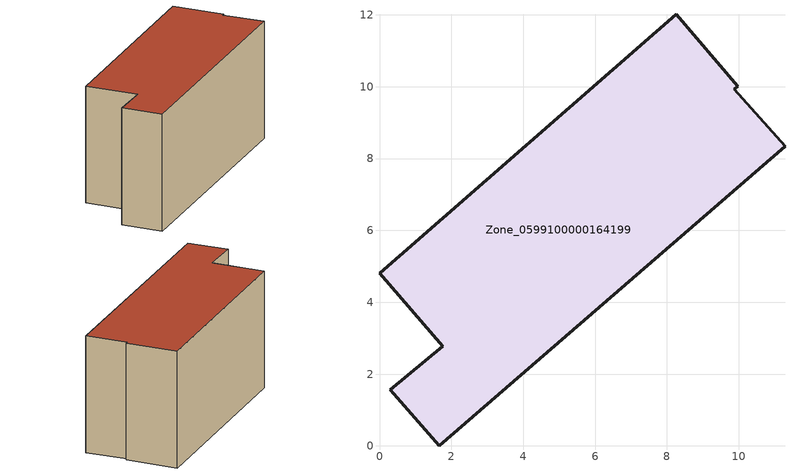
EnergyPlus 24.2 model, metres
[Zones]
Zone_0599100000164199
 floor ground (C_G): 9.87,9.93 11.29,8.34 1.67,0 0.3,1.56 1.76,2.78 0,4.81 8.26,12.02 9.97,10.02 z0
 wall outside (C_F): 1.76,2.78 0.3,1.56 1.67,0 11.29,8.34 9.87,9.93 9.97,10.02 8.26,12.02 0,4.81 1.76,2.78 z0:6.02
 roof outside (C_R): 9.97,10.02 8.26,12.02 0,4.81 1.76,2.78 0.3,1.56 1.67,0 11.29,8.34 9.87,9.93 z6.02
[BUILDING]
Pand.0599100000164199: North Axis=0; Terrain=City; Loads Convergence Tolerance Value=0.04; Temperature Convergence Tolerance Value=0.4; Solar Distribution=FullExterior; Maximum Number of Warmup Days=25; Minimum Number of Warmup Days=1
[Site:Location]
Rotterdam.The.Hague.AP_ZH_NLD Design_Conditions: Latitude=51.96; Longitude=4.45; Time Zone=1; Elevation=-4.5
[SITE:GROUNDTEMPERATURE:BUILDINGSURFACE]
18, 18, 18, 18, 18, 18, 18, 18, 18, 18, 18, 18
[MATERIAL] Thermal Absorptance=0.9; Solar Absorptance=0.7; Visible Absorptance=0.7
Name | Roughness | Thickness | Conductivity | Density | Specific Heat
G.TI.1946 | MediumSmooth | 0.15 | 1 | 540 | 1210
F.TI.1946 | Rough | 0.3 | 0.857143 | 1920 | 840
R.TI.1946 | MediumRough | 0.2 | 0.1 | 1500 | 1000
[CONSTRUCTION]
C_G: G.TI.1946
C_F: F.TI.1946
C_R: R.TI.1946
[ZONE]
Zone_0599100000164199: Type=1; Multiplier=1; Ceiling Height=Autocalculate; Volume=Autocalculate; Floor Area=autocalculate; Part of Total Floor Area=Yes
[ZONEINFILTRATION:DESIGNFLOWRATE]
Infil_Zone_0599100000164199: Zone or ZoneList or Space or SpaceList=Zone_0599100000164199; Schedule=AlwaysOn; Design Flow Rate Calculation Method=Flow/Area; Flow Rate per Floor Area=0.003; Constant Term Coefficient=1; Temperature Term Coefficient=0; Velocity Term Coefficient=0; Velocity Squared Term Coefficient=0
[HVACTEMPLATE:ZONE:IDEALLOADSAIRSYSTEM]
Zone_0599100000164199: Maximum Heating Supply Air Temperature=50; Minimum Cooling Supply Air Temperature=13; Maximum Heating Supply Air Humidity Ratio=0.0156; Minimum Cooling Supply Air Humidity Ratio=0.0077; Heating Limit=NoLimit; Cooling Limit=NoLimit; Dehumidification Control Type=ConstantSensibleHeatRatio; Cooling Sensible Heat Ratio=0.7; Dehumidification Setpoint=60; Humidification Control Type=None; Humidification Setpoint=30; Outdoor Air Method=None; Outdoor Air Flow Rate per Person=0.00944; Outdoor Air Flow Rate per Zone Floor Area=0; Outdoor Air Flow Rate per Zone=0; Demand Controlled Ventilation Type=None; Outdoor Air Economizer Type=NoEconomizer; Heat Recovery Type=None; Sensible Heat Recovery Effectiveness=0.7; Latent Heat Recovery Effectiveness=0.65
[ZONECONTROL:THERMOSTAT]
ThermostatControl_Zone_0599100000164199: Zone or ZoneList=Zone_0599100000164199; Control Type Schedule=DualSetpointControlType; Control 1=Thermostat_Zone_0599100000164199; Temperature Difference Between Cutout And Setpoint=0
[THERMOSTATSETPOINT:DUALSETPOINT]
Thermostat_Zone_0599100000164199: Heating Setpoint Temperature Schedule=HeatingSetpoint_Zone_0599100000164199; Cooling Setpoint Temperature Schedule=CoolingSetpoint_Zone_0599100000164199
[SCHEDULE:COMPACT]
HeatingSetpoint_Zone_0599100000164199: Through: 12/31, For: AllDays, Until: 24:00, 21
CoolingSetpoint_Zone_0599100000164199: Through: 12/31, For: AllDays, Until: 24:00, 24
DualSetpointControlType: Through: 12/31, For: AllDays, Until: 24:00, 4
AlwaysOn: Through: 12/31, For: AllDays, Until: 24:00, 1
